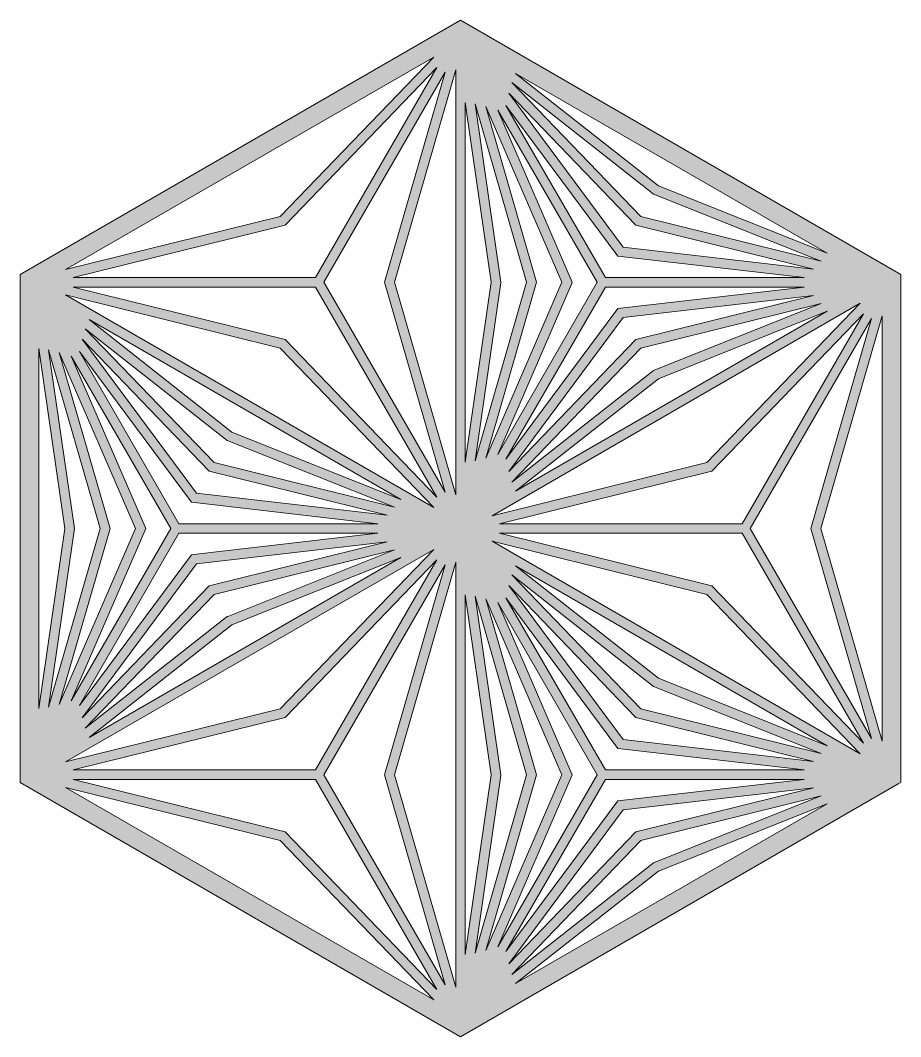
# Model space of a CAD drawing. Header units: inches. Extents: x 0.04 to 7.74, y 0.01 to 8.91.
import ezdxf

# ---------------------------------------------------------------- set-up
doc = ezdxf.new("R2010")
doc.units = ezdxf.units.IN
doc.header["$MEASUREMENT"] = 0
doc.layers.add('Layer 1', color=7, linetype='Continuous')

# ---------------------------------------------------------------- blocks, each defined once
blk = doc.blocks.new('block 4')
at = {"layer": 'Layer 1', "true_color": 0xffffff}
h = blk.add_hatch(color=7, dxfattribs=at)
h.dxf.hatch_style = 2
h.paths.add_polyline_path([(3.8889, 8.9092), (0.0359, 6.6847), (0.0359, 2.2357), (3.8889, 0.0112), (7.721, 2.2237), (7.7419, 2.2357), (7.7419, 6.6847)])
h.paths.add_polyline_path([(4.0165, 3.868), (4.4677, 2.3048), (4.0165, 0.7415), (4.2412, 2.2988), (4.2421, 2.3048)])
h.paths.add_polyline_path([(4.5545, 2.3048), (4.1098, 3.8452), (4.7768, 2.3048), (4.1098, 0.7643)])
h.paths.add_polyline_path([(4.8676, 2.3048), (4.2148, 3.8123), (5.0852, 2.3048), (4.2149, 0.7973)])
h.paths.add_polyline_path([(5.4228, 2.8061), (6.9792, 2.421), (5.3116, 2.6135), (4.3111, 3.9614)])
h.paths.add_polyline_path([(4.3379, 4.0537), (5.579, 3.0766), (7.0456, 2.4904), (5.4661, 2.8812)])
h.paths.add_polyline_path([(5.2662, 2.5349), (6.8981, 2.3465), (5.1574, 2.3465), (4.287, 3.854)])
h.paths.add_polyline_path([(5.1574, 2.2631), (6.8982, 2.2631), (5.2662, 2.0747), (4.287, 0.7555)])
h.paths.add_polyline_path([(5.3116, 1.996), (6.9791, 2.1886), (5.4228, 1.8035), (4.3111, 0.6482)])
h.paths.add_polyline_path([(5.4661, 1.7284), (7.0456, 2.1192), (5.5845, 1.5352), (5.579, 1.5329), (4.3379, 0.5559)])
h.paths.add_polyline_path([(5.6211, 1.46), (7.0988, 2.0507), (4.3706, 0.4756)])
h.paths.add_polyline_path([(5.6211, 3.1495), (4.3706, 4.134), (7.0988, 2.5589)])
h.paths.add_polyline_path([(4.1648, 4.349), (6.045, 3.8838), (7.388, 2.4881)])
h.paths.add_polyline_path([(6.0884, 3.9589), (4.2308, 4.4185), (6.3537, 4.4185), (7.4152, 2.58)])
h.paths.add_polyline_path([(6.4259, 4.4602), (7.4874, 6.2988), (6.9566, 4.4602), (7.4874, 2.6216)])
h.paths.add_polyline_path([(6.3537, 4.5019), (4.2308, 4.5019), (6.0884, 4.9615), (7.4152, 6.3404)])
h.paths.add_polyline_path([(6.045, 5.0366), (4.1648, 4.5714), (7.3879, 6.4323)])
h.paths.add_polyline_path([(5.5845, 5.8461), (5.579, 5.8438), (4.3379, 4.8668), (5.4661, 6.0392), (7.0457, 6.4301)])
h.paths.add_polyline_path([(7.0988, 6.3616), (4.3707, 4.7865), (5.6211, 5.7709)])
h.paths.add_polyline_path([(5.4228, 6.1144), (4.3111, 4.9591), (5.3116, 6.3069), (6.9791, 6.4995)])
h.paths.add_polyline_path([(5.2662, 6.3855), (4.287, 5.0664), (5.1574, 6.574), (6.8981, 6.574)])
h.paths.add_polyline_path([(5.6211, 7.4604), (4.3706, 8.4448), (7.0988, 6.8698)])
h.paths.add_polyline_path([(5.5742, 7.3912), (5.579, 7.3875), (7.0456, 6.8013), (5.4661, 7.1921), (4.3379, 8.3646)])
h.paths.add_polyline_path([(5.4228, 7.117), (6.9791, 6.7319), (5.3116, 6.9244), (4.3111, 8.2723)])
h.paths.add_polyline_path([(5.2662, 6.8458), (6.8981, 6.6573), (5.1574, 6.6573), (4.287, 8.1649)])
h.paths.add_polyline_path([(5.0852, 6.6157), (4.2148, 5.1081), (4.8605, 6.5991), (4.8676, 6.6157), (4.2148, 8.1232)])
h.paths.add_polyline_path([(4.7768, 6.6157), (4.1098, 5.0752), (4.5545, 6.6157), (4.1098, 8.1561)])
h.paths.add_polyline_path([(4.4677, 6.6157), (4.0165, 5.0524), (4.2412, 6.6097), (4.2421, 6.6157), (4.0165, 8.1789)])
h.paths.add_polyline_path([(4.1579, 6.6157), (3.9306, 5.0406), (3.9306, 8.1908)])
h.paths.add_polyline_path([(4.1579, 2.3048), (3.9306, 0.7297), (3.9306, 3.8799)])
h.paths.add_polyline_path([(7.5806, 2.5994), (7.0434, 4.4602), (7.5806, 6.3211)])
h.paths.add_polyline_path([(3.2233, 2.3048), (3.7541, 0.4662), (2.6926, 2.3048), (3.7541, 4.1433)])
h.paths.add_polyline_path([(3.8472, 4.1657), (3.8472, 0.4439), (3.31, 2.3048)])
h.paths.add_polyline_path([(1.5783, 4.1515), (3.2458, 4.344), (1.6894, 3.9589), (0.5777, 2.8036)])
h.paths.add_polyline_path([(0.5537, 2.911), (1.4241, 4.4185), (3.1647, 4.4185), (1.5508, 4.2322), (1.5329, 4.2301)])
h.paths.add_polyline_path([(1.7328, 3.8838), (3.3123, 4.2746), (1.8512, 3.6906), (1.8456, 3.6884), (0.6046, 2.7113)])
h.paths.add_polyline_path([(1.8877, 3.6155), (3.3655, 4.2061), (0.6373, 2.631)])
h.paths.add_polyline_path([(1.8877, 5.305), (0.6373, 6.2894), (3.3655, 4.7143)])
h.paths.add_polyline_path([(1.8456, 5.232), (3.3123, 4.6458), (1.7328, 5.0366), (0.6046, 6.2091)])
h.paths.add_polyline_path([(1.6894, 4.9615), (3.2458, 4.5764), (1.5783, 4.769), (0.5777, 6.1168)])
h.paths.add_polyline_path([(1.5329, 4.6903), (3.1648, 4.5019), (1.4241, 4.5019), (0.5537, 6.0094)])
h.paths.add_polyline_path([(1.3519, 4.4602), (0.4815, 2.9527), (1.1343, 4.4602), (0.4815, 5.9678)])
h.paths.add_polyline_path([(3.6546, 4.2769), (2.3117, 2.8812), (0.4315, 2.416)])
h.paths.add_polyline_path([(2.355, 6.1144), (0.4974, 6.574), (2.6204, 6.574), (3.6819, 4.7354)])
h.paths.add_polyline_path([(3.6819, 4.185), (2.6204, 2.3465), (0.4974, 2.3465), (2.355, 2.8061)])
h.paths.add_polyline_path([(2.355, 1.8035), (0.4974, 2.2631), (2.6204, 2.2631), (3.6819, 0.4246)])
h.paths.add_polyline_path([(3.6546, 0.3327), (0.4315, 2.1936), (2.3117, 1.7284)])
h.paths.add_polyline_path([(2.6926, 6.6157), (3.754, 8.4542), (3.2233, 6.6157), (3.754, 4.7771)])
h.paths.add_polyline_path([(2.6204, 6.6573), (0.4974, 6.6573), (2.355, 7.117), (3.6819, 8.4959)])
h.paths.add_polyline_path([(2.3117, 7.1921), (0.4315, 6.7269), (3.6546, 8.5877)])
h.paths.add_polyline_path([(2.3117, 6.0392), (3.6546, 4.6436), (0.4315, 6.5045)])
h.paths.add_polyline_path([(1.0435, 4.4602), (0.3765, 2.9198), (0.8211, 4.4602), (0.3765, 6.0006)])
h.paths.add_polyline_path([(0.7344, 4.4602), (0.2831, 2.8969), (0.5088, 4.4602), (0.2831, 6.0235)])
h.paths.add_polyline_path([(0.4246, 4.4602), (0.1972, 2.8851), (0.1972, 6.0353)])
h.paths.add_polyline_path([(3.8472, 4.7548), (3.31, 6.6157), (3.8472, 8.4766)])
at = {"layer": 'Layer 1', "lineweight": 0}
for points in [[(3.8889, 8.9092), (0.0359, 6.6847), (0.0359, 2.2357), (3.8889, 0.0112), (7.721, 2.2237), (7.7419, 2.2357), (7.7419, 6.6847), (3.8889, 8.9092)], [(2.3117, 7.1921), (0.4315, 6.7269), (3.6546, 8.5877), (2.3117, 7.1921)], [(2.6204, 6.6573), (0.4974, 6.6573), (2.355, 7.117), (3.6819, 8.4959), (2.6204, 6.6573)], [(2.6926, 6.6157), (3.754, 8.4542), (3.2233, 6.6157), (3.754, 4.7771), (2.6926, 6.6157)], [(3.8472, 4.7548), (3.31, 6.6157), (3.8472, 8.4766), (3.8472, 4.7548)], [(5.5742, 7.3912), (5.579, 7.3875), (7.0456, 6.8013), (5.4661, 7.1921), (4.3379, 8.3646), (5.5742, 7.3912)], [(5.6211, 7.4604), (4.3706, 8.4448), (7.0988, 6.8698), (5.6211, 7.4604)], [(4.1579, 6.6157), (3.9306, 5.0406), (3.9306, 8.1908), (4.1579, 6.6157)], [(5.4228, 7.117), (6.9791, 6.7319), (5.3116, 6.9244), (4.3111, 8.2723), (5.4228, 7.117)], [(4.4677, 6.6157), (4.0165, 5.0524), (4.2412, 6.6097), (4.2421, 6.6157), (4.0165, 8.1789), (4.4677, 6.6157)], [(4.7768, 6.6157), (4.1098, 5.0752), (4.5545, 6.6157), (4.1098, 8.1561), (4.7768, 6.6157)], [(5.0852, 6.6157), (4.2148, 5.1081), (4.8605, 6.5991), (4.8676, 6.6157), (4.2148, 8.1232), (5.0852, 6.6157)], [(5.2662, 6.8458), (6.8981, 6.6573), (5.1574, 6.6573), (4.287, 8.1649), (5.2662, 6.8458)], [(2.3117, 6.0392), (3.6546, 4.6436), (0.4315, 6.5045), (2.3117, 6.0392)], [(2.355, 6.1144), (0.4974, 6.574), (2.6204, 6.574), (3.6819, 4.7354), (2.355, 6.1144)], [(5.2662, 6.3855), (4.287, 5.0664), (5.1574, 6.574), (6.8981, 6.574), (5.2662, 6.3855)], [(5.4228, 6.1144), (4.3111, 4.9591), (5.3116, 6.3069), (6.9791, 6.4995), (5.4228, 6.1144)], [(6.045, 5.0366), (4.1648, 4.5714), (7.3879, 6.4323), (6.045, 5.0366)], [(5.5845, 5.8461), (5.579, 5.8438), (4.3379, 4.8668), (5.4661, 6.0392), (7.0457, 6.4301), (5.5845, 5.8461)], [(6.3537, 4.5019), (4.2308, 4.5019), (6.0884, 4.9615), (7.4152, 6.3404), (6.3537, 4.5019)], [(7.0988, 6.3616), (4.3707, 4.7865), (5.6211, 5.7709), (7.0988, 6.3616)], [(7.5806, 2.5994), (7.0434, 4.4602), (7.5806, 6.3211), (7.5806, 2.5994)], [(1.8877, 5.305), (0.6373, 6.2894), (3.3655, 4.7143), (1.8877, 5.305)], [(6.4259, 4.4602), (7.4874, 6.2988), (6.9566, 4.4602), (7.4874, 2.6216), (6.4259, 4.4602)], [(1.8456, 5.232), (3.3123, 4.6458), (1.7328, 5.0366), (0.6046, 6.2091), (1.8456, 5.232)], [(1.6894, 4.9615), (3.2458, 4.5764), (1.5783, 4.769), (0.5777, 6.1168), (1.6894, 4.9615)], [(0.4246, 4.4602), (0.1972, 2.8851), (0.1972, 6.0353), (0.4246, 4.4602)], [(0.7344, 4.4602), (0.2831, 2.8969), (0.5088, 4.4602), (0.2831, 6.0235), (0.7344, 4.4602)], [(1.0435, 4.4602), (0.3765, 2.9198), (0.8211, 4.4602), (0.3765, 6.0006), (1.0435, 4.4602)], [(1.3519, 4.4602), (0.4815, 2.9527), (1.1343, 4.4602), (0.4815, 5.9678), (1.3519, 4.4602)], [(1.5329, 4.6903), (3.1648, 4.5019), (1.4241, 4.5019), (0.5537, 6.0094), (1.5329, 4.6903)], [(0.5537, 2.911), (1.4241, 4.4185), (3.1647, 4.4185), (1.5508, 4.2322), (1.5329, 4.2301), (0.5537, 2.911)], [(6.0884, 3.9589), (4.2308, 4.4185), (6.3537, 4.4185), (7.4152, 2.58), (6.0884, 3.9589)], [(3.6546, 4.2769), (2.3117, 2.8812), (0.4315, 2.416), (3.6546, 4.2769)], [(1.5783, 4.1515), (3.2458, 4.344), (1.6894, 3.9589), (0.5777, 2.8036), (1.5783, 4.1515)], [(1.7328, 3.8838), (3.3123, 4.2746), (1.8512, 3.6906), (1.8456, 3.6884), (0.6046, 2.7113), (1.7328, 3.8838)], [(4.1648, 4.349), (6.045, 3.8838), (7.388, 2.4881), (4.1648, 4.349)], [(3.6819, 4.185), (2.6204, 2.3465), (0.4974, 2.3465), (2.355, 2.8061), (3.6819, 4.185)], [(1.8877, 3.6155), (3.3655, 4.2061), (0.6373, 2.631), (1.8877, 3.6155)], [(3.2233, 2.3048), (3.7541, 0.4662), (2.6926, 2.3048), (3.7541, 4.1433), (3.2233, 2.3048)], [(3.8472, 4.1657), (3.8472, 0.4439), (3.31, 2.3048), (3.8472, 4.1657)], [(5.6211, 3.1495), (4.3706, 4.134), (7.0988, 2.5589), (5.6211, 3.1495)], [(4.3379, 4.0537), (5.579, 3.0766), (7.0456, 2.4904), (5.4661, 2.8812), (4.3379, 4.0537)], [(5.4228, 2.8061), (6.9792, 2.421), (5.3116, 2.6135), (4.3111, 3.9614), (5.4228, 2.8061)], [(4.1579, 2.3048), (3.9306, 0.7297), (3.9306, 3.8799), (4.1579, 2.3048)], [(4.0165, 3.868), (4.4677, 2.3048), (4.0165, 0.7415), (4.2412, 2.2988), (4.2421, 2.3048), (4.0165, 3.868)], [(4.5545, 2.3048), (4.1098, 3.8452), (4.7768, 2.3048), (4.1098, 0.7643), (4.5545, 2.3048)], [(5.2662, 2.5349), (6.8981, 2.3465), (5.1574, 2.3465), (4.287, 3.854), (5.2662, 2.5349)], [(4.8676, 2.3048), (4.2148, 3.8123), (5.0852, 2.3048), (4.2149, 0.7973), (4.8676, 2.3048)], [(2.355, 1.8035), (0.4974, 2.2631), (2.6204, 2.2631), (3.6819, 0.4246), (2.355, 1.8035)], [(5.1574, 2.2631), (6.8982, 2.2631), (5.2662, 2.0747), (4.287, 0.7555), (5.1574, 2.2631)], [(3.6546, 0.3327), (0.4315, 2.1936), (2.3117, 1.7284), (3.6546, 0.3327)], [(5.3116, 1.996), (6.9791, 2.1886), (5.4228, 1.8035), (4.3111, 0.6482), (5.3116, 1.996)], [(5.4661, 1.7284), (7.0456, 2.1192), (5.5845, 1.5352), (5.579, 1.5329), (4.3379, 0.5559), (5.4661, 1.7284)], [(5.6211, 1.46), (7.0988, 2.0507), (4.3706, 0.4756), (5.6211, 1.46)]]:
    blk.add_lwpolyline(points, dxfattribs=at)
blk = doc.blocks.new('block 3')
at = {"layer": 'Layer 1'}
blk.add_blockref('block 4', (0, 0), dxfattribs=at)
blk = doc.blocks.new('block 2')
at = {"layer": 'Layer 1'}
blk.add_blockref('block 3', (0, 0), dxfattribs=at)

msp = doc.modelspace()

# ---------------------------------------------------------------- block references
at = {"layer": 'Layer 1'}
msp.add_blockref('block 2', (0, 0), dxfattribs=at)

doc.saveas('drawing.dxf')
